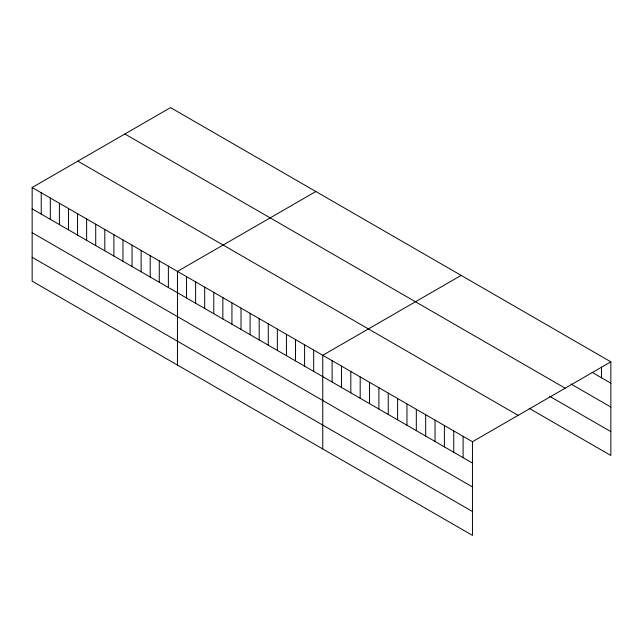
<?xml version="1.0" encoding="UTF-8"?>
<svg xmlns="http://www.w3.org/2000/svg" width="643" height="643" viewBox="0 0 643 643"><rect width="100%" height="100%" fill="white"/><g stroke="black" fill="none" stroke-linecap="round" stroke-linejoin="round"><path stroke-width="0.96" d="M32.15 187.515L472.46 441.725L472.46 535.386L32.15 281.168L32.15 187.515L170.54 107.614L610.85 361.832L610.85 455.485L529.189 408.337M315.842 191.51L177.452 271.402L177.452 365.063M461.144 275.397L322.754 355.298L322.754 448.951M472.46 441.725L610.85 361.832M592.139 372.361L610.85 383.164M570.871 383.951L610.85 407.035M124.871 133.985L565.181 388.195M549.604 396.265L610.85 431.622M77.819 161.152L518.129 415.362M32.15 208.854L472.46 463.064M32.15 232.718L472.46 486.928M32.15 257.304L472.46 511.515M601.494 367.097L601.494 377.762M463.105 436.324L463.105 457.663M453.749 430.923L453.749 452.262M444.393 425.521L444.393 446.861M435.038 420.12L435.038 441.46M425.674 414.719L425.674 436.058M416.318 409.318L416.318 430.649M406.963 403.917L406.963 425.248M397.607 398.507L397.607 419.847M388.251 393.106L388.251 414.446M378.896 387.705L378.896 409.044M369.54 382.304L369.54 403.643M360.184 376.902L360.184 398.242M350.821 371.501L350.821 392.841M341.465 366.1L341.465 387.44M332.109 360.699L332.109 382.038M313.671 350.049L313.671 371.389M304.589 344.809L304.589 366.148M295.515 339.568L295.515 360.9M286.432 334.32L286.432 355.659M277.35 329.079L277.35 350.419M268.268 323.839L268.268 345.17M259.185 318.59L259.185 339.93M250.103 313.35L250.103 334.69M241.021 308.11L241.021 329.449M231.938 302.861L231.938 324.201M222.856 297.621L222.856 318.96M213.781 292.38L213.781 313.72M204.699 287.132L204.699 308.471M195.617 281.891L195.617 303.231M186.534 276.651L186.534 297.99M168.37 266.162L168.37 287.501M159.287 260.921L159.287 282.261M150.205 255.673L150.205 277.012M141.13 250.432L141.13 271.772M132.048 245.192L132.048 266.532M122.966 239.943L122.966 261.283M113.883 234.703L113.883 256.043M104.801 229.463L104.801 250.802M95.719 224.214L95.719 245.554M86.636 218.974L86.636 240.313M77.554 213.733L77.554 235.073M68.48 208.485L68.48 229.824M59.397 203.244L59.397 224.584M50.315 198.004L50.315 219.343M41.232 192.755L41.232 214.095"/></g></svg>
